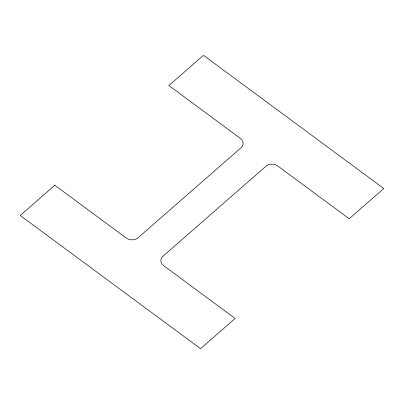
<?xml version="1.0" encoding="UTF-8"?>
<svg xmlns="http://www.w3.org/2000/svg" width="404" height="404" viewBox="0 0 404 404"><rect width="100%" height="100%" fill="white"/><g stroke="black" fill="none" stroke-linecap="round" stroke-linejoin="round"><path stroke-width="0.61" d="M54.787 185.249L20.2 215.473L200.536 348.667L235.123 318.443L163.721 265.706A8.338 6.605 7.7 0 1 162.868 256.313L266.09 166.115A8.338 6.605 7.7 0 1 277.811 166.014L349.213 218.751L383.8 188.527L203.464 55.333L168.877 85.557L240.279 138.294A8.338 6.605 7.7 0 1 241.132 147.687L137.91 237.885A8.338 6.605 7.7 0 1 126.189 237.986L54.787 185.249"/></g></svg>
